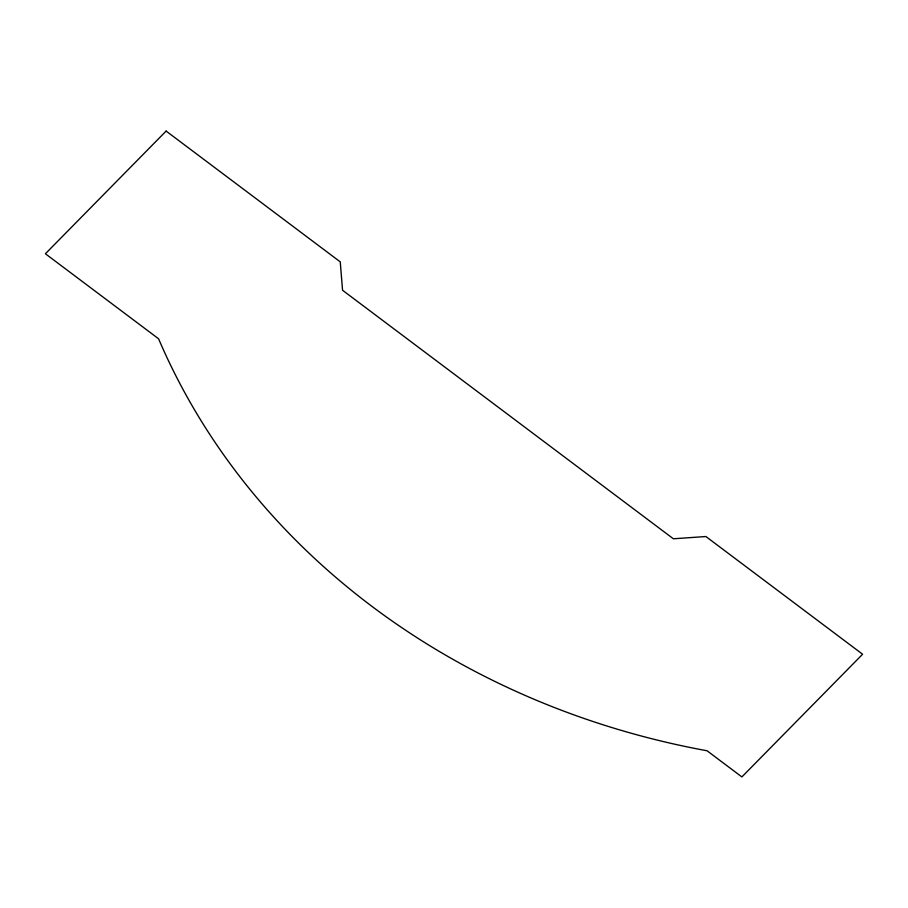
<?xml version="1.0" encoding="UTF-8"?>
<svg xmlns="http://www.w3.org/2000/svg" width="908" height="908" viewBox="0 0 908 908"><rect width="100%" height="100%" fill="white"/><g stroke="black" fill="none" stroke-linecap="round" stroke-linejoin="round"><path stroke-width="1.36" d="M166.119 131.07L45.4 253.763L158.582 338.786A756.659 661.784 -1.7 0 0 707.06 750.768L741.881 776.93L862.6 654.237L705.891 536.526L673.384 538.784L342.566 290.276L340.239 261.856L166.119 131.07"/></g></svg>
